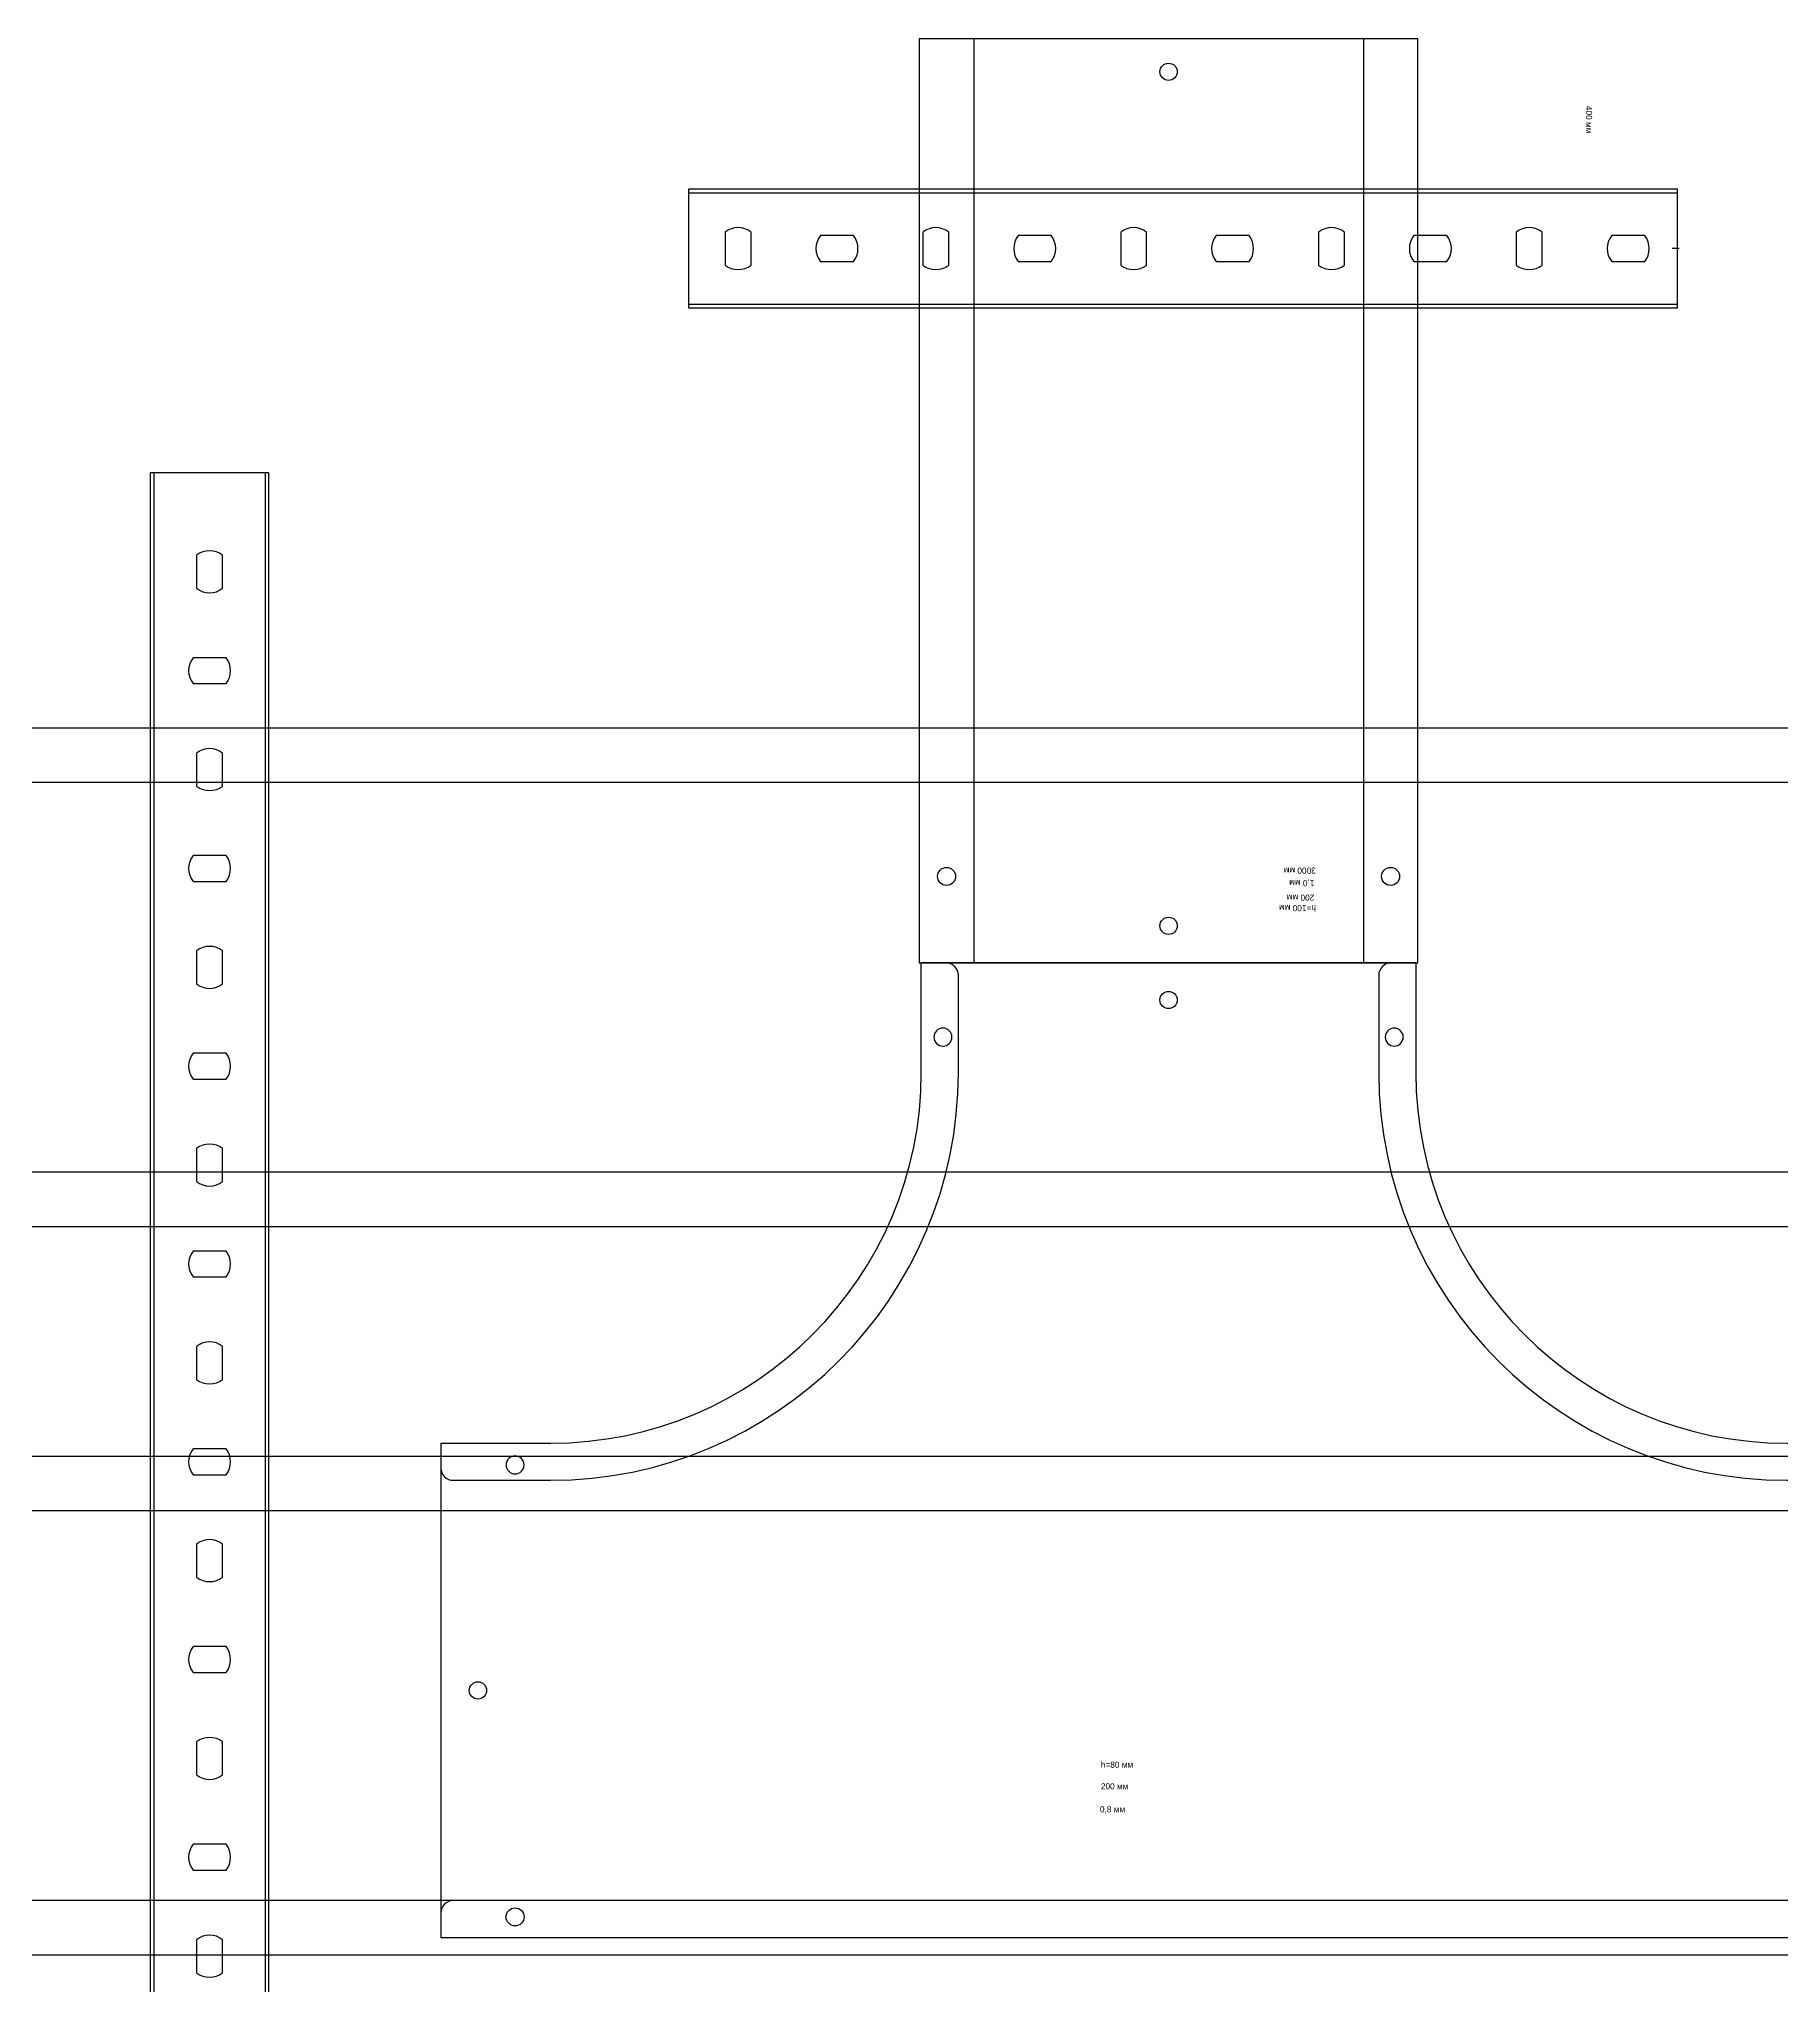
# Model space of a CAD drawing. Header units: millimetres. Extents: x -42533 to 645315, y 3457 to 82611.
# Drawn here: x 63920 to 64624, y 43834 to 44621 of the extents above; entities that cross this region are included whole.
import ezdxf
from ezdxf.enums import TextEntityAlignment as Align

# ---------------------------------------------------------------- set-up
doc = ezdxf.new("R2018")
doc.units = ezdxf.units.MM
doc.layers.add('ЭОМ_Лотки авар.', color=1, linetype='Continuous')
doc.layers.add('ЭОМ_Лотки рабочие', color=5, linetype='Continuous')
doc.styles.get("Standard").update_dxf_attribs({"font": 'arial.ttf'})

# ---------------------------------------------------------------- blocks, each defined once
blk = doc.blocks.new('*U37')
at = {"color": 0, "linetype": 'Continuous', "lineweight": 25}
for p, q in [((-78.76, -46976.1), (-78.8, 0)), ((78.84, -46976.1), (78.8, 0))]:
    blk.add_line(p, q, dxfattribs=at)
blk.add_lwpolyline([(100.84, -46976.1), (100.8, 0), (-100.8, 0), (-100.76, -46976.1)], close=True, dxfattribs=at)
at = {"color": 0, "flags": 9}
for tag, p in [('НАИМЕНОВАНИЕ', (-59.12, -7.02)), ('АРТИКУЛ', (-59.7, -11.85)), ('ПРИМЕЧАНИЕ', (-58.82, -17.26))]:
    blk.add_attdef(tag, text='', height=2.5, dxfattribs=at).set_placement(p, align=Align.TOP_LEFT)
at = {"color": 0, "lineweight": 30, "flags": 104}
for tag, p in [('ВЫСОТА', (-59.61, -20.92)), ('ТОЛЩИНА', (-58.99, -31.04)), ('ШИРИНА', (-58.94, -25.15)), ('ДЛИНА', (-59.54, -36.09))]:
    blk.add_attdef(tag, text='', height=2.5, dxfattribs=at).set_placement(p, align=Align.TOP_LEFT)
blk = doc.blocks.new('*U39')
at = {"color": 0, "linetype": 'Continuous', "lineweight": 25}
for p, q in [((-78.76, -46398.7), (-78.8, 0)), ((78.84, -46398.7), (78.8, 0))]:
    blk.add_line(p, q, dxfattribs=at)
blk.add_lwpolyline([(100.84, -46398.7), (100.8, 0), (-100.8, 0), (-100.76, -46398.7)], close=True, dxfattribs=at)
at = {"color": 0, "flags": 9}
for tag, p in [('НАИМЕНОВАНИЕ', (-59.12, -7.02)), ('АРТИКУЛ', (-59.7, -11.85)), ('ПРИМЕЧАНИЕ', (-58.82, -17.26))]:
    blk.add_attdef(tag, text='', height=2.5, dxfattribs=at).set_placement(p, align=Align.TOP_LEFT)
at = {"color": 0, "lineweight": 30, "flags": 104}
for tag, p in [('ВЫСОТА', (-59.61, -20.92)), ('ТОЛЩИНА', (-58.99, -31.04)), ('ШИРИНА', (-58.94, -25.15)), ('ДЛИНА', (-59.54, -36.09))]:
    blk.add_attdef(tag, text='', height=2.5, dxfattribs=at).set_placement(p, align=Align.TOP_LEFT)
blk = doc.blocks.new('*U45')
at = {"color": 0, "linetype": 'ByBlock', "lineweight": -2}
for points in [[(24, -700), (24, 0), (-24, 0), (-24, -700)], [(-22.5, -700), (-22.5, 0)], [(22.5, -700), (22.5, 0)], [(-24, -700), (24, -700)]]:
    blk.add_lwpolyline(points, dxfattribs=at)
at = {"color": 254, "transparency": 33554483}
blk.add_lwpolyline([(0, 0.66), (0, -2.16)], dxfattribs=at)
at = {"color": 0, "linetype": 'ByBlock', "lineweight": -2}
for points in [[(-5.25, -13.32), (-5.25, -26.68, 0.345739), (5.25, -26.68), (5.25, -13.32, 0.345739)], [(-6.68, -54.75, 0.345739), (-6.68, -65.25), (6.68, -65.25, 0.345739), (6.68, -54.75)], [(-5.25, -93.32), (-5.25, -106.68, 0.345739), (5.25, -106.68), (5.25, -93.32, 0.345739)], [(-6.68, -134.75, 0.345739), (-6.68, -145.25), (6.68, -145.25, 0.345739), (6.68, -134.75)], [(-5.25, -173.32), (-5.25, -186.68, 0.345739), (5.25, -186.68), (5.25, -173.32, 0.345739)], [(-6.68, -214.75, 0.345739), (-6.68, -225.25), (6.68, -225.25, 0.345739), (6.68, -214.75)], [(-5.25, -253.32), (-5.25, -266.68, 0.345739), (5.25, -266.68), (5.25, -253.32, 0.345739)], [(-6.68, -294.75, 0.345739), (-6.68, -305.25), (6.68, -305.25, 0.345739), (6.68, -294.75)], [(-5.25, -333.32), (-5.25, -346.68, 0.345739), (5.25, -346.68), (5.25, -333.32, 0.345739)], [(-6.68, -374.75, 0.345739), (-6.68, -385.25), (6.68, -385.25, 0.345739), (6.68, -374.75)], [(-5.25, -413.32), (-5.25, -426.68, 0.345739), (5.25, -426.68), (5.25, -413.32, 0.345739)], [(-6.68, -454.75, 0.345739), (-6.68, -465.25), (6.68, -465.25, 0.345739), (6.68, -454.75)], [(-5.25, -493.32), (-5.25, -506.68, 0.345739), (5.25, -506.68), (5.25, -493.32, 0.345739)], [(-6.68, -534.75, 0.345739), (-6.68, -545.25), (6.68, -545.25, 0.345739), (6.68, -534.75)], [(-5.25, -573.32), (-5.25, -586.68, 0.345739), (5.25, -586.68), (5.25, -573.32, 0.345739)], [(-6.68, -614.75, 0.345739), (-6.68, -625.25), (6.68, -625.25, 0.345739), (6.68, -614.75)], [(-5.25, -653.32), (-5.25, -666.68, 0.345739), (5.25, -666.68), (5.25, -653.32, 0.345739)]]:
    blk.add_lwpolyline(points, format="xyb", close=True, dxfattribs=at)
at = {"flags": 9}
for tag, p in [('АРТИКУЛ', (-58.87, -24.46)), ('НАИМЕНОВАНИЕ', (-58.16, -19.4)), ('ПРИМЕЧАНИЕ', (-58.33, -30.8))]:
    blk.add_attdef(tag, p, '', height=2.5, dxfattribs=at)
at = {"lineweight": 30, "flags": 104}
blk.add_attdef('ДЛИНА', text='', height=2.5, dxfattribs=at).set_placement((-57.72, -34.59), align=Align.TOP_LEFT)
blk = doc.blocks.new('*U43')
at = {"color": 0, "linetype": 'ByBlock', "lineweight": -2}
for p, q in [((-100, 250), (-100, 294.3)), ((100, 294.3), (-100, 294.3)), ((100, 294.3), (100, 250)), ((-85, 250), (-85, 289.3)), ((85, 289.3), (85, 250)), ((-294.3, 100), (-250, 100)), ((-294.3, 100), (-294.3, -100)), ((250, 100), (294.3, 100)), ((294.3, -100), (294.3, 100)), ((-289.3, 85), (-250, 85)), ((250, 85), (289.3, 85)), ((289.3, -85), (-289.3, -85)), ((294.3, -100), (-294.3, -100))]:
    blk.add_line(p, q, dxfattribs=at)
for centre, radius in [((0, 279.3), 3.5), ((-279.3, 0), 3.5), ((279.3, 0), 3.5), ((-264.3, -91.6), 3.65), ((264.3, -91.6), 3.65)]:
    blk.add_circle(centre, radius, dxfattribs=at)
for centre, radius, start, end in [((-90, 289.3), 5, 0, 90), ((90, 289.3), 5, 90, 180), ((-91.25, 264.3), 3.65, 0, 180), ((91.25, 264.3), 3.65, 90, 180), ((91.25, 264.3), 3.65, 180, 90), ((-91.25, 264.3), 3.65, 180, 0), ((-250, 250), 150, 270, 0), ((-250, 250), 165, 270, 0), ((250, 250), 165, 180, 270), ((250, 250), 150, 180, 270), ((-264.3, 91.25), 3.65, 270, 180), ((264.3, 91.25), 3.65, 90, 270), ((264.3, 91.25), 3.65, 270, 90), ((-289.3, 90), 5, 180, 270), ((-264.3, 91.25), 3.65, 180, 270), ((289.3, 90), 5, 270, 0), ((-289.3, -90), 5, 90, 180), ((289.3, -90), 5, 0, 90)]:
    blk.add_arc(centre, radius, start, end, dxfattribs=at)
at = {"color": 0, "linetype": 'ByBlock', "lineweight": -2, "flags": 9}
for tag, p in [('НАИМЕНОВАНИЕ', (-28.08, -14.69)), ('АРТИКУЛ', (-27.92, -18.72)), ('ПРИМЕЧАНИЕ', (-27.44, -22.91))]:
    blk.add_attdef(tag, p, '', height=2.5, dxfattribs=at)
at = {"color": 0, "linetype": 'ByBlock', "lineweight": -2, "flags": 104}
for tag, p in [('ВЫСОТА', (-27.38, -28.78)), ('ШИРИНА', (-27.38, -37.51)), ('ТОЛЩИНА', (-27.74, -46.84))]:
    blk.add_attdef(tag, text='', height=2.5, dxfattribs=at).set_placement(p, align=Align.TOP_LEFT)
blk = doc.blocks.new('*U306')
at = {"color": 0, "linetype": 'Continuous', "lineweight": 25}
for p, q in [((-78.8, -373.76), (-78.8, 0)), ((78.8, -373.76), (78.8, 0))]:
    blk.add_line(p, q, dxfattribs=at)
blk.add_lwpolyline([(100.8, -373.76), (100.8, 0), (-100.8, 0), (-100.8, -373.76)], close=True, dxfattribs=at)
at = {"color": 0, "linetype": 'ByBlock', "lineweight": -2}
for centre in [(0, -15), (0, -360.45)]:
    blk.add_circle(centre, 3.5, dxfattribs=at)
at = {"color": 0, "linetype": 'Continuous', "lineweight": 25}
for centre, radius in [((0, -15), 3.5), ((-89.8, -35), 3.65), ((89.8, -35), 3.65)]:
    blk.add_circle(centre, radius, dxfattribs=at)
at = {"color": 0, "flags": 9}
for tag, p in [('НАИМЕНОВАНИЕ', (-59.12, -7.02)), ('АРТИКУЛ', (-59.7, -11.85)), ('ПРИМЕЧАНИЕ', (-58.82, -17.26))]:
    blk.add_attdef(tag, text='', height=2.5, dxfattribs=at).set_placement(p, align=Align.TOP_LEFT)
at = {"color": 0, "lineweight": 30, "flags": 104}
for tag, p in [('ВЫСОТА', (-59.61, -20.92)), ('ТОЛЩИНА', (-58.99, -31.04)), ('ШИРИНА', (-58.94, -25.15)), ('ДЛИНА', (-59.54, -36.09))]:
    blk.add_attdef(tag, text='', height=2.5, dxfattribs=at).set_placement(p, align=Align.TOP_LEFT)
blk = doc.blocks.new('*U175')
at = {"color": 0, "linetype": 'ByBlock', "lineweight": -2}
for points in [[(24, -400), (24, 0), (-24, 0), (-24, -400)], [(-22.5, -400), (-22.5, 0)], [(22.5, -400), (22.5, 0)], [(-24, -400), (24, -400)]]:
    blk.add_lwpolyline(points, dxfattribs=at)
at = {"color": 254, "transparency": 33554483}
blk.add_lwpolyline([(0, 0.66), (0, -2.16)], dxfattribs=at)
at = {"color": 0, "linetype": 'ByBlock', "lineweight": -2}
for points in [[(-5.25, -13.32), (-5.25, -26.68, 0.345739), (5.25, -26.68), (5.25, -13.32, 0.345739)], [(-6.68, -54.75, 0.345739), (-6.68, -65.25), (6.68, -65.25, 0.345739), (6.68, -54.75)], [(-5.25, -93.32), (-5.25, -106.68, 0.345739), (5.25, -106.68), (5.25, -93.32, 0.345739)], [(-6.68, -134.75, 0.345739), (-6.68, -145.25), (6.68, -145.25, 0.345739), (6.68, -134.75)], [(-5.25, -173.32), (-5.25, -186.68, 0.345739), (5.25, -186.68), (5.25, -173.32, 0.345739)], [(-6.68, -214.75, 0.345739), (-6.68, -225.25), (6.68, -225.25, 0.345739), (6.68, -214.75)], [(-5.25, -253.32), (-5.25, -266.68, 0.345739), (5.25, -266.68), (5.25, -253.32, 0.345739)], [(-6.68, -294.75, 0.345739), (-6.68, -305.25), (6.68, -305.25, 0.345739), (6.68, -294.75)], [(-5.25, -333.32), (-5.25, -346.68, 0.345739), (5.25, -346.68), (5.25, -333.32, 0.345739)], [(-6.68, -374.75, 0.345739), (-6.68, -385.25), (6.68, -385.25, 0.345739), (6.68, -374.75)]]:
    blk.add_lwpolyline(points, format="xyb", close=True, dxfattribs=at)
at = {"flags": 9}
for tag, p in [('АРТИКУЛ', (-58.87, -24.46)), ('НАИМЕНОВАНИЕ', (-58.16, -19.4)), ('ПРИМЕЧАНИЕ', (-58.33, -30.8))]:
    blk.add_attdef(tag, p, '', height=2.5, dxfattribs=at)
at = {"lineweight": 30, "flags": 104}
blk.add_attdef('ДЛИНА', text='', height=2.5, dxfattribs=at).set_placement((-57.72, -34.59), align=Align.TOP_LEFT)

msp = doc.modelspace()

# ---------------------------------------------------------------- block references
at = {"layer": 'ЭОМ_Лотки авар.', "color": 1, "rotation": 90}
msp.add_blockref('*U39', (27902.44, 44241.55), dxfattribs=at)
at = {"layer": 'ЭОМ_Лотки рабочие'}
ref = msp.add_blockref('*U306', (64376.69, 44247.45), dxfattribs=dict(at, rotation=180))
lines = msp.add_mtext('3000 мм', dxfattribs={"layer": '0', "color": 0, "insert": (64436.23, 44283.53), "char_height": 2.5, "attachment_point": 1, "rotation": 180})
ref.add_attrib('ДЛИНА', '', (64436.23, 44283.53)).embed_mtext(lines)
lines = msp.add_mtext('1,0 мм', dxfattribs={"layer": '0', "color": 0, "insert": (64435.68, 44278.49), "char_height": 2.5, "attachment_point": 1, "rotation": 180})
ref.add_attrib('ТОЛЩИНА', '', (64435.68, 44278.49)).embed_mtext(lines)
lines = msp.add_mtext('h=100 мм', dxfattribs={"layer": '0', "color": 0, "insert": (64436.29, 44268.36), "char_height": 2.5, "attachment_point": 1, "rotation": 180})
ref.add_attrib('ВЫСОТА', '', (64436.29, 44268.36)).embed_mtext(lines)
lines = msp.add_mtext('200 мм', dxfattribs={"layer": '0', "color": 0, "insert": (64435.63, 44272.59), "char_height": 2.5, "attachment_point": 1, "rotation": 180})
ref.add_attrib('ШИРИНА', '', (64435.63, 44272.59)).embed_mtext(lines)
ref = msp.add_blockref('*U175', (64582.58, 44536.39), dxfattribs=dict(at, rotation=269.9999999999999))
lines = msp.add_mtext('400 мм', dxfattribs={"layer": '0', "insert": (64547.99, 44594.11), "char_height": 2.5, "attachment_point": 1, "rotation": 270})
ref.add_attrib('ДЛИНА', '', (64547.99, 44594.11), dxfattribs={"flags": 32}).embed_mtext(lines)
ref = msp.add_blockref('*U45', (63988.85, 43745.66), dxfattribs=dict(at, rotation=180))
lines = msp.add_mtext('700 мм', dxfattribs={"layer": '0', "insert": (64046.57, 43780.26), "char_height": 2.5, "attachment_point": 1, "rotation": 180})
ref.add_attrib('ДЛИНА', '', (64046.57, 43780.26)).embed_mtext(lines)
ref = msp.add_blockref('*U43', (64376.69, 43953.15), dxfattribs=at)
lines = msp.add_mtext('h=80 мм', dxfattribs={"layer": '0', "color": 0, "linetype": 'ByBlock', "lineweight": -2, "insert": (64349.31, 43924.36), "char_height": 2.5, "attachment_point": 1})
ref.add_attrib('ВЫСОТА', '', (64349.31, 43924.36), dxfattribs={"flags": 64}).embed_mtext(lines)
lines = msp.add_mtext('200 мм', dxfattribs={"layer": '0', "color": 0, "linetype": 'ByBlock', "lineweight": -2, "insert": (64349.31, 43915.64), "char_height": 2.5, "attachment_point": 1})
ref.add_attrib('ШИРИНА', '', (64349.31, 43915.64), dxfattribs={"flags": 64}).embed_mtext(lines)
lines = msp.add_mtext('0,8 мм', dxfattribs={"layer": '0', "color": 0, "linetype": 'ByBlock', "lineweight": -2, "insert": (64348.95, 43906.31), "char_height": 2.5, "attachment_point": 1})
ref.add_attrib('ТОЛЩИНА', '', (64348.95, 43906.31), dxfattribs={"flags": 64}).embed_mtext(lines)
at = {"layer": 'ЭОМ_Лотки рабочие', "rotation": 90}
msp.add_blockref('*U37', (27624.6, 43946.92), dxfattribs=at)

doc.saveas('drawing.dxf')
